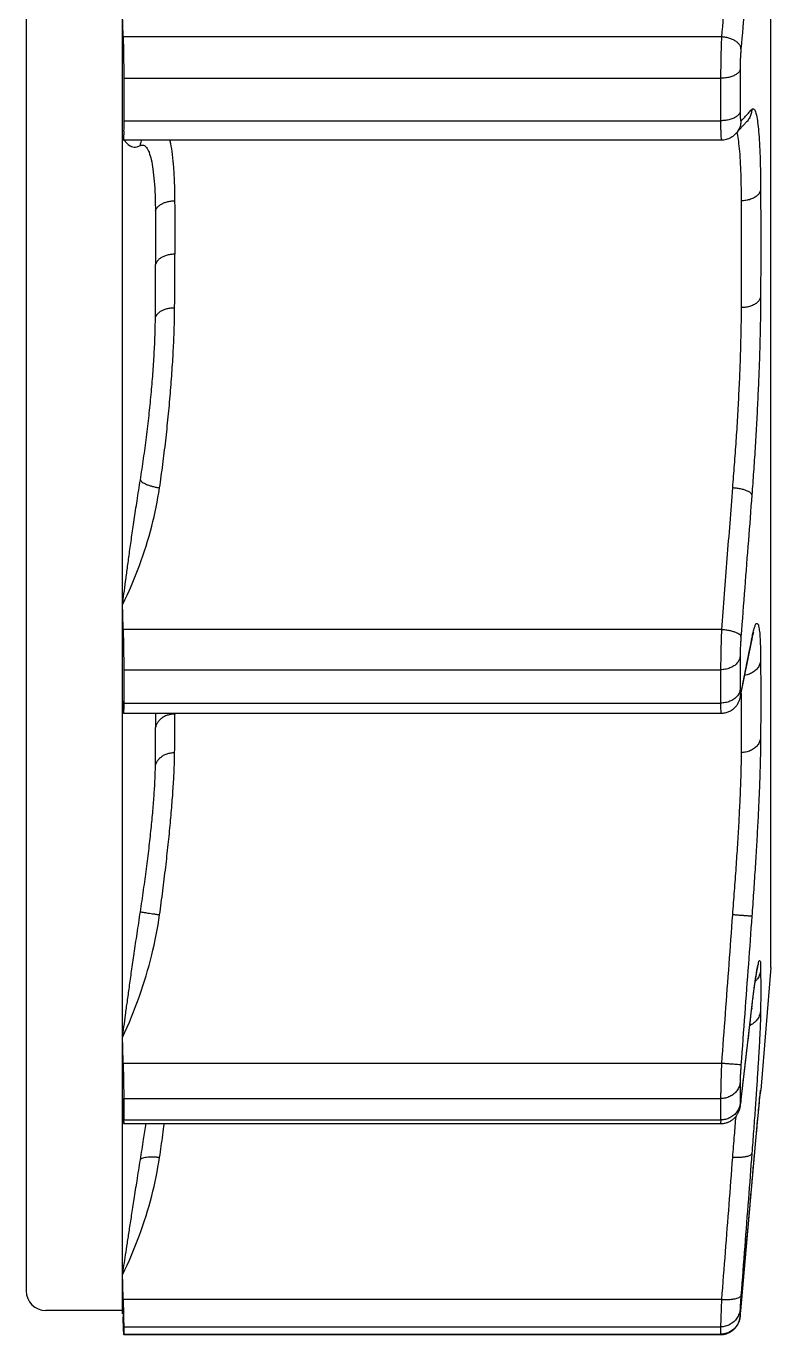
# Model space of a CAD drawing. Extents: x -19 to 350, y -1 to 245.
# Drawn here: x 277.29 to 296.36, y 115.78 to 149.31 of the extents above; entities that cross this region are included whole.
import ezdxf

# ---------------------------------------------------------------- set-up
doc = ezdxf.new("R2010")
doc.units = 0
doc.header["$MEASUREMENT"] = 0
doc.layers.get('0').update_dxf_attribs({"linetype": 'CONTINUOUS'})

msp = doc.modelspace()

# ---------------------------------------------------------------- linework, layer by layer
at = {"color": 7, "linetype": 'Continuous'}
for p, q in [((279.761, 116.313), (279.761, 243.066)), ((277.293, 242.6), (277.293, 116.9)), ((296.363, 125.188), (296.363, 234.217)), ((295.1, 149.038), (279.777, 149.038)), ((279.791, 147.978), (279.791, 146.89)), ((279.791, 147.978), (295.077, 147.978)), ((295.077, 147.978), (295.077, 146.89)), ((295.576, 148.204), (295.576, 147.123)), ((279.791, 146.89), (295.077, 146.89)), ((295.467, 146.56), (295.562, 146.663)), ((295.562, 146.663), (295.749, 146.866)), ((279.779, 146.398), (295.097, 146.398)), ((295.1, 133.847), (279.777, 133.847)), ((295.576, 133.155), (295.576, 132.306)), ((279.791, 132.821), (295.077, 132.821)), ((279.791, 132.821), (279.791, 131.966)), ((295.077, 132.821), (295.077, 131.966)), ((279.791, 131.966), (295.077, 131.966)), ((279.785, 131.706), (295.088, 131.706)), ((296.004, 125.079), (296.008, 125.104)), ((296.008, 125.104), (296.012, 125.126)), ((296.363, 125.188), (296.104, 122.046)), ((295.945, 124.692), (295.956, 124.768)), ((295.956, 124.768), (295.966, 124.837)), ((295.966, 124.837), (295.975, 124.899)), ((295.975, 124.899), (295.983, 124.956)), ((295.983, 124.956), (295.989, 124.99)), ((295.989, 124.99), (295.994, 125.022)), ((295.994, 125.022), (295.999, 125.052)), ((295.999, 125.052), (296.004, 125.079)), ((295.898, 124.317), (295.915, 124.456)), ((295.915, 124.456), (295.931, 124.581)), ((295.931, 124.581), (295.945, 124.692)), ((295.819, 123.644), (295.898, 124.317)), ((295.877, 124.151), (295.876, 124.132)), ((295.596, 121.731), (295.819, 123.644)), ((295.1, 122.731), (279.777, 122.731)), ((295.576, 122.241), (295.576, 121.7)), ((279.791, 121.829), (295.077, 121.829)), ((279.791, 121.829), (279.791, 121.284)), ((295.077, 121.829), (295.077, 121.284)), ((295.599, 121.763), (295.597, 121.742)), ((296.07, 121.74), (296.072, 121.755)), ((296.072, 121.755), (296.074, 121.776)), ((296.074, 121.776), (296.076, 121.802)), ((296.076, 121.802), (296.079, 121.833)), ((296.079, 121.833), (296.09, 121.938)), ((296.09, 121.938), (296.094, 121.978)), ((296.094, 121.978), (296.096, 121.996)), ((296.096, 121.996), (296.097, 122.003)), ((296.097, 122.005), (296.097, 122.008)), ((296.098, 122.009), (296.098, 122.009)), ((296.102, 122.046), (296.104, 122.046)), ((295.593, 121.706), (295.596, 121.731)), ((279.789, 121.189), (295.081, 121.189)), ((279.791, 121.284), (295.077, 121.284)), ((295.918, 120.08), (296.014, 121.144)), ((295.592, 116.387), (295.918, 120.08)), ((295.877, 119.62), (295.877, 119.617)), ((279.776, 116.4), (277.793, 116.4)), ((279.761, 116.313), (279.772, 116.378)), ((295.1, 116.678), (279.777, 116.678)), ((295.576, 116.433), (295.576, 116.247)), ((295.586, 116.327), (295.592, 116.389)), ((295.599, 116.463), (295.598, 116.459)), ((295.554, 116.13), (295.557, 116.14)), ((295.575, 116.223), (295.575, 116.228)), ((295.576, 116.233), (295.577, 116.242)), ((295.576, 116.228), (295.577, 116.237)), ((295.577, 116.242), (295.578, 116.251)), ((295.578, 116.247), (295.58, 116.261)), ((295.579, 116.257), (295.581, 116.274)), ((295.581, 116.272), (295.583, 116.297)), ((295.583, 116.294), (295.587, 116.332)), ((279.791, 115.98), (295.077, 115.98)), ((279.791, 115.98), (279.791, 115.793)), ((279.791, 115.793), (295.077, 115.793)), ((279.791, 115.783), (295.08, 115.783)), ((295.077, 115.98), (295.077, 115.793)), ((295.251, 115.814), (295.265, 115.819)), ((295.368, 115.876), (295.382, 115.886))]:
    msp.add_line(p, q, dxfattribs=at)
for points in [[(295.097, 146.398), (295.126, 146.399), (295.16, 146.402), (295.194, 146.407), (295.227, 146.415), (295.258, 146.424), (295.289, 146.436), (295.319, 146.449), (295.347, 146.464), (295.374, 146.481), (295.399, 146.498), (295.423, 146.517), (295.445, 146.538), (295.467, 146.56)], [(295.088, 131.706), (295.112, 131.706), (295.139, 131.708), (295.166, 131.712), (295.192, 131.716), (295.218, 131.723), (295.243, 131.73), (295.267, 131.739), (295.291, 131.748), (295.314, 131.759), (295.336, 131.771), (295.357, 131.784), (295.378, 131.798), (295.397, 131.812), (295.416, 131.828), (295.434, 131.844), (295.45, 131.86), (295.466, 131.877), (295.481, 131.895), (295.495, 131.913), (295.507, 131.931), (295.519, 131.95), (295.53, 131.968), (295.539, 131.987), (295.548, 132.005), (295.556, 132.023), (295.562, 132.04), (295.568, 132.057), (295.573, 132.073), (295.578, 132.088), (295.582, 132.102), (295.585, 132.116), (295.588, 132.128), (295.59, 132.14), (295.873, 133.57)], [(295.873, 133.57), (295.877, 133.592), (295.882, 133.612), (295.886, 133.631), (295.89, 133.649), (295.893, 133.666)], [(295.893, 133.666), (295.897, 133.682), (295.901, 133.697), (295.904, 133.71)], [(295.904, 133.71), (295.907, 133.723), (295.91, 133.735), (295.913, 133.745), (295.916, 133.755), (295.918, 133.763), (295.92, 133.77), (295.922, 133.776), (295.924, 133.781), (295.925, 133.785), (295.926, 133.787)], [(296.012, 125.126), (296.016, 125.146), (296.018, 125.155), (296.02, 125.164), (296.022, 125.171), (296.023, 125.179), (296.025, 125.185), (296.026, 125.191), (296.027, 125.197), (296.028, 125.201), (296.029, 125.205), (296.03, 125.209), (296.031, 125.212), (296.031, 125.212)], [(296.014, 121.144), (296.07, 121.733), (296.07, 121.74)], [(295.114, 121.19), (295.135, 121.192), (295.155, 121.195), (295.176, 121.198), (295.196, 121.202), (295.216, 121.208), (295.236, 121.213), (295.255, 121.22), (295.274, 121.228), (295.292, 121.236), (295.31, 121.244), (295.328, 121.254), (295.345, 121.264), (295.361, 121.275), (295.377, 121.286), (295.392, 121.297), (295.407, 121.31), (295.421, 121.322), (295.435, 121.336), (295.448, 121.349), (295.46, 121.363), (295.472, 121.377), (295.483, 121.391), (295.494, 121.406), (295.503, 121.42), (295.512, 121.435), (295.521, 121.449), (295.528, 121.464), (295.536, 121.479), (295.542, 121.493), (295.548, 121.507), (295.553, 121.521), (295.558, 121.535), (295.562, 121.548), (295.566, 121.56), (295.569, 121.572), (295.572, 121.583), (295.574, 121.593), (295.576, 121.603)], [(295.576, 121.603), (295.578, 121.612), (295.58, 121.621), (295.581, 121.63), (295.583, 121.638), (295.584, 121.647), (295.586, 121.656), (295.587, 121.665)], [(295.587, 121.665), (295.588, 121.675), (295.59, 121.685), (295.593, 121.706)], [(295.081, 121.189), (295.093, 121.189), (295.114, 121.19)], [(295.38, 115.884), (295.391, 115.893), (295.402, 115.902), (295.412, 115.911), (295.422, 115.921), (295.432, 115.93), (295.442, 115.94), (295.451, 115.95), (295.46, 115.96), (295.468, 115.97), (295.476, 115.981), (295.484, 115.991), (295.491, 116.002), (295.498, 116.012), (295.505, 116.023), (295.512, 116.034), (295.518, 116.045), (295.523, 116.056), (295.529, 116.067), (295.534, 116.078), (295.539, 116.089), (295.543, 116.1), (295.547, 116.11), (295.551, 116.121)], [(295.382, 115.886), (295.393, 115.895), (295.404, 115.904), (295.415, 115.914), (295.425, 115.923), (295.435, 115.933), (295.445, 115.943), (295.454, 115.954), (295.463, 115.964), (295.471, 115.975), (295.48, 115.985), (295.487, 115.996), (295.495, 116.007), (295.502, 116.018), (295.509, 116.029), (295.515, 116.041), (295.521, 116.052), (295.527, 116.063), (295.532, 116.074), (295.537, 116.086), (295.542, 116.097), (295.546, 116.108), (295.55, 116.119), (295.554, 116.131)], [(295.554, 116.131), (295.558, 116.142), (295.56, 116.151), (295.563, 116.161), (295.565, 116.17), (295.567, 116.179), (295.569, 116.187)], [(295.569, 116.187), (295.57, 116.195), (295.572, 116.202), (295.573, 116.208), (295.573, 116.213), (295.574, 116.219), (295.575, 116.224), (295.576, 116.232)], [(295.078, 115.783), (295.087, 115.783), (295.102, 115.783), (295.118, 115.784), (295.134, 115.786), (295.149, 115.788), (295.164, 115.79), (295.179, 115.793), (295.194, 115.797), (295.209, 115.8), (295.224, 115.805), (295.238, 115.809)], [(295.08, 115.783), (295.096, 115.783), (295.112, 115.784), (295.128, 115.785), (295.144, 115.787), (295.16, 115.79), (295.176, 115.792)], [(295.176, 115.792), (295.191, 115.796), (295.206, 115.8), (295.221, 115.804), (295.236, 115.809), (295.252, 115.814)], [(295.266, 115.82), (295.28, 115.826), (295.294, 115.832), (295.307, 115.838)], [(295.307, 115.838), (295.32, 115.845), (295.333, 115.853), (295.346, 115.861), (295.358, 115.869), (295.37, 115.877)]]:
    msp.add_lwpolyline(points, dxfattribs=at)
for centre, start, end in [((295.606, 122.087), 347.5659, 355.296), ((277.793, 116.9), 180, 270)]:
    msp.add_arc(centre, 0.5, start, end, dxfattribs=at)
for points, knots in [([(295.379, 152.174), (295.348, 151.827), (295.287, 151.132), (295.194, 150.087), (295.131, 149.388), (295.1, 149.038)], [0, 0, 0, 0, 1.044033, 2.093388, 3.148032, 3.148032, 3.148032, 3.148032]), ([(295.877, 151.871), (295.848, 151.533), (295.787, 150.848), (295.694, 149.803), (295.631, 149.094), (295.599, 148.734)], [0, 0, 0, 0, 1.015894, 2.063959, 3.149042, 3.149042, 3.149042, 3.149042]), ([(279.777, 149.038), (279.774, 149.13), (279.769, 149.313), (279.764, 149.496), (279.761, 149.587)], [0, 0, 0, 0, 0.2759682, 0.5495938, 0.5495938, 0.5495938, 0.5495938]), ([(279.777, 149.038), (279.778, 148.984), (279.781, 148.871), (279.785, 148.696), (279.788, 148.514), (279.79, 148.331), (279.791, 148.152), (279.791, 148.035), (279.791, 147.978)], [0, 0, 0, 0, 0.16243, 0.338857, 0.523178, 0.70902, 0.889966, 1.059769, 1.059769, 1.059769, 1.059769]), ([(295.1, 149.038), (295.098, 148.984), (295.093, 148.871), (295.088, 148.696), (295.083, 148.514), (295.08, 148.331), (295.078, 148.152), (295.077, 148.035), (295.077, 147.978)], [0, 0, 0, 0, 0.162619, 0.339117, 0.523298, 0.709098, 0.89011, 1.059964, 1.059964, 1.059964, 1.059964]), ([(295.599, 148.734), (295.597, 148.755), (295.585, 148.8), (295.544, 148.862), (295.483, 148.917), (295.404, 148.964), (295.311, 149.001), (295.208, 149.027), (295.136, 149.036), (295.1, 149.038)], [0, 0, 0, 0, 0.064395, 0.1362604, 0.218121, 0.3101303, 0.4107513, 0.5173537, 0.6266685, 0.6266685, 0.6266685, 0.6266685]), ([(295.599, 148.734), (295.596, 148.701), (295.591, 148.633), (295.584, 148.527), (295.579, 148.417), (295.577, 148.309), (295.576, 148.238), (295.576, 148.204)], [0, 0, 0, 0, 0.0985962, 0.2066138, 0.3183198, 0.4283084, 0.5307174, 0.5307174, 0.5307174, 0.5307174]), ([(295.576, 148.204), (295.572, 148.183), (295.552, 148.138), (295.494, 148.084), (295.413, 148.039), (295.313, 148.004), (295.198, 147.983), (295.118, 147.978), (295.077, 147.978)], [0, 0, 0, 0, 0.0647403, 0.1418304, 0.2343331, 0.3411151, 0.4585602, 0.5816568, 0.5816568, 0.5816568, 0.5816568]), ([(295.576, 147.123), (295.572, 147.101), (295.552, 147.055), (295.494, 146.999), (295.413, 146.952), (295.313, 146.917), (295.198, 146.895), (295.118, 146.89), (295.077, 146.89)], [0, 0, 0, 0, 0.0666257, 0.1450578, 0.2383711, 0.3455613, 0.463152, 0.5862651, 0.5862651, 0.5862651, 0.5862651]), ([(295.576, 147.123), (295.576, 147.094), (295.577, 147.04), (295.577, 146.969), (295.587, 146.918), (295.582, 146.889), (295.597, 146.877), (295.599, 146.879)], [0, 0, 0, 0, 0.0889416, 0.1612287, 0.2130043, 0.2420378, 0.2505468, 0.2505468, 0.2505468, 0.2505468]), ([(295.662, 146.947), (295.673, 146.959), (295.715, 147.004), (295.787, 147.083), (295.848, 147.149), (295.877, 147.181)], [0, 0, 0, 0, 0.0494541, 0.1863608, 0.3187254, 0.3187254, 0.3187254, 0.3187254]), ([(295.877, 147.181), (295.876, 147.145), (295.865, 147.073), (295.826, 146.97), (295.782, 146.904), (295.753, 146.871), (295.749, 146.866)], [0, 0, 0, 0, 0.108861, 0.2176093, 0.3262889, 0.3467238, 0.3467238, 0.3467238, 0.3467238]), ([(295.877, 147.181), (295.888, 147.192), (295.933, 147.209), (295.97, 147.121), (296.001, 147.013), (296.03, 146.831), (296.054, 146.596), (296.074, 146.302), (296.089, 145.954), (296.099, 145.555), (296.102, 145.273), (296.102, 145.124)], [0, 0, 0, 0, 0.045235, 0.110069, 0.230803, 0.410699, 0.64906, 0.944295, 1.293863, 1.694782, 2.140621, 2.140621, 2.140621, 2.140621]), ([(279.791, 146.89), (279.791, 146.84), (279.792, 146.747), (279.788, 146.62), (279.792, 146.535), (279.785, 146.493), (279.784, 146.484)], [0, 0, 0, 0, 0.1507133, 0.2786397, 0.3793691, 0.4061558, 0.4061558, 0.4061558, 0.4061558]), ([(295.077, 146.89), (295.077, 146.84), (295.077, 146.746), (295.08, 146.621), (295.08, 146.519), (295.091, 146.454), (295.085, 146.411), (295.096, 146.401), (295.098, 146.4)], [0, 0, 0, 0, 0.1507369, 0.2786402, 0.3793169, 0.4495042, 0.4868801, 0.4923548, 0.4923548, 0.4923548, 0.4923548]), ([(295.599, 146.879), (295.597, 146.842), (295.587, 146.77), (295.547, 146.667), (295.502, 146.599), (295.473, 146.566), (295.467, 146.56)], [0, 0, 0, 0, 0.1090052, 0.2178944, 0.3267118, 0.3512342, 0.3512342, 0.3512342, 0.3512342]), ([(279.761, 146.454), (279.764, 146.445), (279.769, 146.428), (279.774, 146.41), (279.777, 146.401)], [0, 0, 0, 0, 0.02758613, 0.05541034, 0.05541034, 0.05541034, 0.05541034]), ([(279.784, 146.484), (279.782, 146.47), (279.783, 146.444), (279.789, 146.412), (279.779, 146.402), (279.778, 146.401)], [0, 0, 0, 0, 0.04348162, 0.08054197, 0.08432227, 0.08432227, 0.08432227, 0.08432227]), ([(279.824, 146.364), (279.829, 146.359), (279.847, 146.336), (279.883, 146.298), (279.934, 146.257), (279.993, 146.226), (280.061, 146.209), (280.14, 146.216), (280.191, 146.239), (280.218, 146.253)], [0, 0, 0, 0, 0.0222004, 0.0884992, 0.1541083, 0.219421, 0.2866658, 0.3612979, 0.4527759, 0.4527759, 0.4527759, 0.4527759]), ([(280.218, 146.253), (280.221, 146.284), (280.229, 146.333), (280.245, 146.38), (280.252, 146.398)], [0, 0, 0, 0, 0.092411, 0.1492403, 0.1492403, 0.1492403, 0.1492403]), ([(280.218, 146.253), (280.243, 146.266), (280.309, 146.276), (280.39, 146.195), (280.449, 146.065), (280.502, 145.876), (280.544, 145.628), (280.576, 145.323), (280.596, 144.967), (280.601, 144.712), (280.602, 144.576)], [0, 0, 0, 0, 0.082831, 0.177033, 0.317108, 0.512342, 0.764056, 1.070846, 1.42964, 1.835859, 1.835859, 1.835859, 1.835859]), ([(280.965, 146.398), (280.973, 146.367), (281.001, 146.245), (281.037, 146.007), (281.069, 145.668), (281.089, 145.271), (281.094, 144.987), (281.095, 144.837)], [0, 0, 0, 0, 0.095677, 0.376402, 0.718612, 1.11804, 1.56943, 1.56943, 1.56943, 1.56943]), ([(295.507, 146.515), (295.522, 146.447), (295.544, 146.285), (295.569, 146.009), (295.588, 145.67), (295.6, 145.272), (295.603, 144.988), (295.604, 144.837)], [0, 0, 0, 0, 0.21111, 0.489118, 0.830458, 1.230347, 1.683102, 1.683102, 1.683102, 1.683102]), ([(296.102, 145.124), (296.099, 145.098), (296.08, 145.043), (296.023, 144.973), (295.941, 144.915), (295.84, 144.871), (295.725, 144.843), (295.645, 144.837), (295.604, 144.837)], [0, 0, 0, 0, 0.0797497, 0.1679485, 0.267395, 0.3777698, 0.4965336, 0.6197917, 0.6197917, 0.6197917, 0.6197917]), ([(296.102, 145.124), (296.103, 144.82), (296.104, 144.211), (296.104, 143.297), (296.103, 142.688), (296.102, 142.384)], [0, 0, 0, 0, 0.913197, 1.826899, 2.740075, 2.740075, 2.740075, 2.740075]), ([(280.602, 144.576), (280.608, 144.597), (280.627, 144.64), (280.674, 144.696), (280.737, 144.744), (280.814, 144.784), (280.901, 144.814), (280.996, 144.832), (281.062, 144.837), (281.095, 144.837)], [0, 0, 0, 0, 0.0657598, 0.1375232, 0.216604, 0.3029861, 0.395635, 0.4928098, 0.5923276, 0.5923276, 0.5923276, 0.5923276]), ([(280.602, 144.576), (280.603, 144.424), (280.605, 144.121), (280.606, 143.665), (280.607, 143.361), (280.607, 143.209)], [0, 0, 0, 0, 0.455628, 0.911351, 1.367045, 1.367045, 1.367045, 1.367045]), ([(281.095, 144.837), (281.096, 144.685), (281.098, 144.38), (281.099, 143.924), (281.099, 143.62), (281.099, 143.468)], [0, 0, 0, 0, 0.456466, 0.912819, 1.369071, 1.369071, 1.369071, 1.369071]), ([(295.604, 144.837), (295.605, 144.533), (295.606, 143.924), (295.606, 143.011), (295.605, 142.403), (295.604, 142.099)], [0, 0, 0, 0, 0.912726, 1.825404, 2.738126, 2.738126, 2.738126, 2.738126]), ([(280.602, 141.842), (280.603, 141.994), (280.605, 142.298), (280.606, 142.754), (280.607, 143.057), (280.607, 143.209)], [0, 0, 0, 0, 0.455655, 0.911394, 1.367092, 1.367092, 1.367092, 1.367092]), ([(281.099, 143.468), (281.066, 143.468), (281.001, 143.464), (280.906, 143.446), (280.818, 143.416), (280.741, 143.377), (280.678, 143.328), (280.632, 143.272), (280.612, 143.23), (280.607, 143.209)], [0, 0, 0, 0, 0.0991908, 0.196018, 0.2887266, 0.3756707, 0.4547569, 0.5260752, 0.5915518, 0.5915518, 0.5915518, 0.5915518]), ([(281.095, 142.099), (281.096, 142.251), (281.098, 142.555), (281.099, 143.011), (281.099, 143.316), (281.099, 143.468)], [0, 0, 0, 0, 0.456465, 0.912818, 1.36907, 1.36907, 1.36907, 1.36907]), ([(296.102, 142.384), (296.099, 142.358), (296.08, 142.303), (296.023, 142.234), (295.941, 142.175), (295.84, 142.132), (295.725, 142.105), (295.645, 142.099), (295.604, 142.099)], [0, 0, 0, 0, 0.0796559, 0.1676875, 0.2669486, 0.3771634, 0.4958208, 0.619042, 0.619042, 0.619042, 0.619042]), ([(296.102, 142.384), (296.102, 142.222), (296.098, 141.885), (296.088, 141.366), (296.072, 140.819), (296.051, 140.252), (296.025, 139.67), (295.995, 139.08), (295.96, 138.486), (295.921, 137.893), (295.892, 137.498), (295.877, 137.302)], [0, 0, 0, 0, 0.487141, 1.009751, 1.558806, 2.128281, 2.711965, 3.30459, 3.90121, 4.498064, 5.087913, 5.087913, 5.087913, 5.087913]), ([(280.602, 141.842), (280.608, 141.863), (280.627, 141.905), (280.674, 141.961), (280.737, 142.009), (280.814, 142.048), (280.901, 142.077), (280.996, 142.095), (281.062, 142.099), (281.095, 142.099)], [0, 0, 0, 0, 0.065561, 0.1370391, 0.2158086, 0.3019025, 0.3943223, 0.4913505, 0.590818, 0.590818, 0.590818, 0.590818]), ([(280.711, 137.481), (280.739, 137.679), (280.794, 138.081), (280.868, 138.687), (280.932, 139.297), (280.988, 139.9), (281.032, 140.489), (281.066, 141.054), (281.087, 141.588), (281.094, 141.933), (281.095, 142.099)], [0, 0, 0, 0, 0.6018, 1.215672, 1.831654, 2.440635, 3.033806, 3.602757, 4.139595, 4.637014, 4.637014, 4.637014, 4.637014]), ([(295.604, 142.099), (295.603, 141.932), (295.599, 141.586), (295.586, 141.051), (295.567, 140.484), (295.54, 139.895), (295.508, 139.292), (295.47, 138.684), (295.427, 138.079), (295.395, 137.679), (295.379, 137.481)], [0, 0, 0, 0, 0.499145, 1.037462, 1.607137, 2.199792, 2.806784, 3.419298, 4.028215, 4.624462, 4.624462, 4.624462, 4.624462]), ([(280.218, 137.69), (280.247, 137.871), (280.302, 138.235), (280.376, 138.783), (280.44, 139.33), (280.495, 139.87), (280.539, 140.396), (280.573, 140.903), (280.594, 141.383), (280.601, 141.693), (280.602, 141.842)], [0, 0, 0, 0, 0.549995, 1.104888, 1.657616, 2.20235, 2.733039, 3.243147, 3.725693, 4.173497, 4.173497, 4.173497, 4.173497]), ([(279.761, 134.484), (279.773, 134.578), (279.799, 134.777), (279.839, 135.09), (279.885, 135.434), (279.937, 135.81), (279.995, 136.222), (280.061, 136.672), (280.135, 137.166), (280.189, 137.51), (280.218, 137.69)], [0, 0, 0, 0, 0.285224, 0.60103, 0.946853, 1.32539, 1.739927, 2.194152, 2.692054, 3.23842, 3.23842, 3.23842, 3.23842]), ([(280.218, 137.69), (280.221, 137.679), (280.235, 137.656), (280.269, 137.626), (280.317, 137.596), (280.379, 137.567), (280.451, 137.54), (280.533, 137.516), (280.62, 137.496), (280.68, 137.485), (280.711, 137.481)], [0, 0, 0, 0, 0.0338046, 0.0785641, 0.1354182, 0.2036942, 0.2817686, 0.367432, 0.4580935, 0.5509318, 0.5509318, 0.5509318, 0.5509318]), ([(279.761, 134.484), (279.921, 134.813), (280.207, 135.472), (280.523, 136.477), (280.658, 137.151), (280.711, 137.481)], [0, 0, 0, 0, 1.097276, 2.151323, 3.154533, 3.154533, 3.154533, 3.154533]), ([(295.379, 137.481), (295.356, 137.18), (295.31, 136.576), (295.24, 135.67), (295.171, 134.76), (295.124, 134.152), (295.1, 133.847)], [0, 0, 0, 0, 0.90581, 1.815082, 2.727801, 3.643956, 3.643956, 3.643956, 3.643956]), ([(295.877, 137.302), (295.876, 137.314), (295.86, 137.342), (295.819, 137.373), (295.758, 137.404), (295.68, 137.431), (295.588, 137.454), (295.486, 137.471), (295.415, 137.478), (295.379, 137.481)], [0, 0, 0, 0, 0.037149, 0.0884878, 0.1564686, 0.2399108, 0.3359199, 0.4406167, 0.549542, 0.549542, 0.549542, 0.549542]), ([(295.877, 137.302), (295.848, 136.911), (295.787, 136.117), (295.694, 134.906), (295.631, 134.085), (295.599, 133.668)], [0, 0, 0, 0, 1.175823, 2.388874, 3.644761, 3.644761, 3.644761, 3.644761]), ([(279.777, 133.847), (279.774, 133.954), (279.769, 134.166), (279.764, 134.378), (279.761, 134.484)], [0, 0, 0, 0, 0.3197299, 0.6367458, 0.6367458, 0.6367458, 0.6367458]), ([(279.777, 133.847), (279.778, 133.787), (279.781, 133.664), (279.785, 133.48), (279.787, 133.299), (279.79, 133.126), (279.791, 132.968), (279.791, 132.868), (279.791, 132.821)], [0, 0, 0, 0, 0.181999, 0.368051, 0.551718, 0.726652, 0.886814, 1.026677, 1.026677, 1.026677, 1.026677]), ([(295.1, 133.847), (295.098, 133.787), (295.093, 133.664), (295.088, 133.48), (295.083, 133.299), (295.08, 133.126), (295.078, 132.968), (295.077, 132.868), (295.077, 132.821)], [0, 0, 0, 0, 0.182189, 0.368303, 0.551829, 0.726729, 0.886957, 1.026862, 1.026862, 1.026862, 1.026862]), ([(295.599, 133.668), (295.597, 133.68), (295.582, 133.708), (295.54, 133.739), (295.48, 133.77), (295.401, 133.797), (295.309, 133.82), (295.207, 133.838), (295.136, 133.845), (295.1, 133.847)], [0, 0, 0, 0, 0.0371193, 0.0884298, 0.1564259, 0.2399333, 0.3360498, 0.4408821, 0.5499534, 0.5499534, 0.5499534, 0.5499534]), ([(295.892, 133.691), (295.9, 133.732), (295.919, 133.819), (295.954, 133.912), (295.975, 134.007), (296.045, 134.002), (296.052, 133.906), (296.079, 133.788), (296.089, 133.591), (296.1, 133.342), (296.102, 133.154), (296.102, 133.051)], [0, 0, 0, 0, 0.124776, 0.258167, 0.329429, 0.360124, 0.431169, 0.562216, 0.754409, 1.006919, 1.315986, 1.315986, 1.315986, 1.315986]), ([(295.599, 133.668), (295.596, 133.632), (295.591, 133.558), (295.584, 133.448), (295.58, 133.342), (295.577, 133.244), (295.576, 133.183), (295.576, 133.155)], [0, 0, 0, 0, 0.1097066, 0.2216499, 0.3298541, 0.4290841, 0.5140925, 0.5140925, 0.5140925, 0.5140925]), ([(295.576, 133.155), (295.572, 133.124), (295.554, 133.062), (295.498, 132.981), (295.416, 132.912), (295.315, 132.86), (295.2, 132.828), (295.118, 132.821), (295.077, 132.821)], [0, 0, 0, 0, 0.0916115, 0.1889954, 0.2944072, 0.407915, 0.5278032, 0.6511721, 0.6511721, 0.6511721, 0.6511721]), ([(295.599, 132.211), (295.631, 132.373), (295.694, 132.69), (295.777, 133.11), (295.828, 133.368), (295.848, 133.469)], [0, 0, 0, 0, 0.494779, 0.97253, 1.282856, 1.282856, 1.282856, 1.282856]), ([(296.102, 133.051), (296.099, 133.017), (296.081, 132.948), (296.025, 132.855), (295.944, 132.776), (295.842, 132.717), (295.756, 132.689), (295.707, 132.68), (295.697, 132.679)], [0, 0, 0, 0, 0.1033311, 0.2101821, 0.3220499, 0.439116, 0.5603603, 0.5900647, 0.5900647, 0.5900647, 0.5900647]), ([(296.102, 133.051), (296.103, 132.832), (296.104, 132.393), (296.104, 131.735), (296.103, 131.296), (296.102, 131.077)], [0, 0, 0, 0, 0.658022, 1.316356, 1.974263, 1.974263, 1.974263, 1.974263]), ([(295.576, 132.306), (295.572, 132.275), (295.554, 132.212), (295.498, 132.129), (295.416, 132.059), (295.315, 132.006), (295.2, 131.973), (295.118, 131.966), (295.077, 131.966)], [0, 0, 0, 0, 0.0931548, 0.1917648, 0.297996, 0.4119461, 0.5319986, 0.6553865, 0.6553865, 0.6553865, 0.6553865]), ([(295.577, 132.24), (295.578, 132.226), (295.58, 132.212), (295.58, 132.171), (295.592, 132.181), (295.594, 132.186), (295.595, 132.188)], [0, 0, 0, 0, 0.04400445, 0.06462648, 0.07269281, 0.08026377, 0.08026377, 0.08026377, 0.08026377]), ([(295.605, 132.144), (295.605, 132.1), (295.606, 131.838), (295.606, 131.356), (295.605, 130.917), (295.604, 130.698)], [0, 0, 0, 0, 0.130241, 0.787837, 1.445441, 1.445441, 1.445441, 1.445441]), ([(279.761, 132.023), (279.764, 131.982), (279.769, 131.9), (279.774, 131.818), (279.777, 131.777)], [0, 0, 0, 0, 0.1231417, 0.247335, 0.247335, 0.247335, 0.247335]), ([(279.791, 131.966), (279.791, 131.929), (279.79, 131.865), (279.792, 131.78), (279.785, 131.736), (279.789, 131.709), (279.785, 131.706)], [0, 0, 0, 0, 0.1118704, 0.1943017, 0.2444711, 0.2607727, 0.2607727, 0.2607727, 0.2607727]), ([(295.077, 131.966), (295.077, 131.929), (295.078, 131.865), (295.077, 131.78), (295.085, 131.737), (295.083, 131.708), (295.088, 131.706)], [0, 0, 0, 0, 0.1118874, 0.1943128, 0.2445197, 0.2612099, 0.2612099, 0.2612099, 0.2612099]), ([(279.785, 131.706), (279.785, 131.706), (279.779, 131.703), (279.785, 131.747), (279.778, 131.759), (279.777, 131.777)], [0, 0, 0, 0, 0.0000842, 0.01893674, 0.07157281, 0.07157281, 0.07157281, 0.07157281]), ([(280.606, 131.706), (280.606, 131.694), (280.606, 131.573), (280.607, 131.452), (280.607, 131.342)], [0, 0, 0, 0, 0.0350237, 0.3633555, 0.3633555, 0.3633555, 0.3633555]), ([(281.099, 131.685), (281.066, 131.685), (281, 131.679), (280.905, 131.655), (280.817, 131.616), (280.74, 131.563), (280.677, 131.498), (280.631, 131.424), (280.612, 131.369), (280.607, 131.342)], [0, 0, 0, 0, 0.0993357, 0.1974563, 0.2937164, 0.387481, 0.4772592, 0.5632422, 0.6468404, 0.6468404, 0.6468404, 0.6468404]), ([(281.095, 130.698), (281.096, 130.808), (281.098, 131.027), (281.099, 131.356), (281.099, 131.575), (281.099, 131.685)], [0, 0, 0, 0, 0.3288942, 0.6577044, 0.9864402, 0.9864402, 0.9864402, 0.9864402]), ([(280.602, 130.357), (280.603, 130.467), (280.605, 130.685), (280.606, 131.014), (280.607, 131.233), (280.607, 131.342)], [0, 0, 0, 0, 0.328318, 0.6566905, 0.9850293, 0.9850293, 0.9850293, 0.9850293]), ([(296.102, 131.077), (296.099, 131.043), (296.081, 130.974), (296.025, 130.881), (295.944, 130.802), (295.842, 130.743), (295.727, 130.706), (295.645, 130.698), (295.604, 130.698)], [0, 0, 0, 0, 0.1032621, 0.2099815, 0.3216922, 0.4386143, 0.5597591, 0.6832607, 0.6832607, 0.6832607, 0.6832607]), ([(296.102, 131.077), (296.102, 130.956), (296.098, 130.697), (296.088, 130.286), (296.072, 129.833), (296.051, 129.341), (296.025, 128.818), (295.994, 128.268), (295.959, 127.694), (295.92, 127.103), (295.892, 126.703), (295.877, 126.501)], [0, 0, 0, 0, 0.363261, 0.776468, 1.232433, 1.725947, 2.251476, 2.804227, 3.379706, 3.974646, 4.582352, 4.582352, 4.582352, 4.582352]), ([(280.602, 130.357), (280.608, 130.384), (280.626, 130.439), (280.672, 130.513), (280.735, 130.577), (280.812, 130.63), (280.9, 130.669), (280.996, 130.693), (281.062, 130.698), (281.095, 130.698)], [0, 0, 0, 0, 0.0837543, 0.1699664, 0.2594059, 0.3522829, 0.4482722, 0.5466095, 0.6462239, 0.6462239, 0.6462239, 0.6462239]), ([(280.711, 126.54), (280.739, 126.744), (280.793, 127.149), (280.866, 127.75), (280.931, 128.332), (280.987, 128.886), (281.031, 129.405), (281.065, 129.881), (281.087, 130.307), (281.094, 130.574), (281.095, 130.698)], [0, 0, 0, 0, 0.618683, 1.227168, 1.815612, 2.375398, 2.89852, 3.377661, 3.806274, 4.17864, 4.17864, 4.17864, 4.17864]), ([(295.604, 130.698), (295.603, 130.574), (295.599, 130.306), (295.586, 129.878), (295.566, 129.401), (295.54, 128.882), (295.507, 128.328), (295.469, 127.747), (295.426, 127.148), (295.395, 126.743), (295.379, 126.54)], [0, 0, 0, 0, 0.373678, 0.803475, 1.283178, 1.805769, 2.363641, 2.948724, 3.552347, 4.165553, 4.165553, 4.165553, 4.165553]), ([(280.218, 126.617), (280.247, 126.803), (280.301, 127.171), (280.374, 127.714), (280.439, 128.236), (280.494, 128.732), (280.539, 129.196), (280.572, 129.622), (280.594, 130.005), (280.601, 130.245), (280.602, 130.357)], [0, 0, 0, 0, 0.565326, 1.115176, 1.643076, 2.143799, 2.611912, 3.041645, 3.427041, 3.762322, 3.762322, 3.762322, 3.762322]), ([(279.761, 123.399), (279.773, 123.49), (279.799, 123.682), (279.839, 123.987), (279.885, 124.324), (279.937, 124.697), (279.995, 125.109), (280.061, 125.566), (280.136, 126.074), (280.19, 126.43), (280.218, 126.617)], [0, 0, 0, 0, 0.275318, 0.582476, 0.921691, 1.296507, 1.711301, 2.171167, 2.681912, 3.250634, 3.250634, 3.250634, 3.250634]), ([(279.761, 123.399), (279.922, 123.744), (280.207, 124.436), (280.524, 125.489), (280.658, 126.194), (280.711, 126.54)], [0, 0, 0, 0, 1.141994, 2.242303, 3.291872, 3.291872, 3.291872, 3.291872]), ([(280.218, 126.617), (280.223, 126.616), (280.24, 126.613), (280.272, 126.608), (280.319, 126.6), (280.38, 126.591), (280.452, 126.579), (280.533, 126.567), (280.621, 126.553), (280.681, 126.544), (280.711, 126.54)], [0, 0, 0, 0, 0.0163303, 0.0492905, 0.0977466, 0.1600283, 0.2339882, 0.3170761, 0.4064264, 0.4989578, 0.4989578, 0.4989578, 0.4989578]), ([(295.379, 126.54), (295.348, 126.119), (295.287, 125.274), (295.194, 124.005), (295.131, 123.157), (295.1, 122.731)], [0, 0, 0, 0, 1.266322, 2.539084, 3.818246, 3.818246, 3.818246, 3.818246]), ([(295.877, 126.501), (295.872, 126.502), (295.854, 126.503), (295.815, 126.507), (295.756, 126.511), (295.679, 126.517), (295.587, 126.524), (295.486, 126.532), (295.415, 126.537), (295.379, 126.54)], [0, 0, 0, 0, 0.0161605, 0.0554042, 0.1158624, 0.1946504, 0.2880086, 0.3914815, 0.500131, 0.500131, 0.500131, 0.500131]), ([(295.877, 126.501), (295.848, 126.091), (295.787, 125.259), (295.694, 123.99), (295.631, 123.13), (295.599, 122.692)], [0, 0, 0, 0, 1.231961, 2.502927, 3.818775, 3.818775, 3.818775, 3.818775]), ([(295.877, 124.151), (295.891, 124.27), (295.917, 124.487), (295.956, 124.782), (295.988, 124.999), (296.007, 125.118), (296.015, 125.158)], [0, 0, 0, 0, 0.357498, 0.655539, 0.892373, 1.016288, 1.016288, 1.016288, 1.016288]), ([(296.102, 125.124), (296.099, 125.084), (296.082, 125.006), (296.031, 124.908), (295.986, 124.854), (295.965, 124.832)], [0, 0, 0, 0, 0.1185733, 0.2380072, 0.3276323, 0.3276323, 0.3276323, 0.3276323]), ([(296.015, 125.158), (296.018, 125.175), (296.029, 125.232), (296.044, 125.281), (296.063, 125.383), (296.105, 125.33), (296.091, 125.248), (296.102, 125.172), (296.102, 125.124)], [0, 0, 0, 0, 0.0516493, 0.1652085, 0.216933, 0.2399839, 0.3220184, 0.4668843, 0.4668843, 0.4668843, 0.4668843]), ([(296.102, 125.124), (296.103, 125.009), (296.104, 124.779), (296.104, 124.435), (296.103, 124.205), (296.102, 124.091)], [0, 0, 0, 0, 0.344316, 0.688787, 1.033034, 1.033034, 1.033034, 1.033034]), ([(295.599, 121.763), (295.631, 122.037), (295.694, 122.577), (295.786, 123.366), (295.846, 123.881), (295.875, 124.132)], [0, 0, 0, 0, 0.829034, 1.629421, 2.384989, 2.384989, 2.384989, 2.384989]), ([(296.102, 124.091), (296.099, 124.051), (296.082, 123.973), (296.026, 123.865), (295.946, 123.774), (295.873, 123.725), (295.831, 123.704), (295.826, 123.702)], [0, 0, 0, 0, 0.1185371, 0.2379, 0.3585018, 0.4804495, 0.4977596, 0.4977596, 0.4977596, 0.4977596]), ([(296.102, 124.091), (296.102, 124.022), (296.098, 123.864), (296.087, 123.598), (296.071, 123.277), (296.05, 122.906), (296.024, 122.487), (295.993, 122.025), (295.959, 121.524), (295.92, 120.987), (295.892, 120.617), (295.877, 120.427)], [0, 0, 0, 0, 0.207082, 0.474235, 0.796702, 1.170536, 1.591371, 2.055318, 2.55873, 3.099128, 3.670969, 3.670969, 3.670969, 3.670969]), ([(279.777, 122.731), (279.774, 122.843), (279.769, 123.066), (279.764, 123.288), (279.761, 123.399)], [0, 0, 0, 0, 0.3351014, 0.6673584, 0.6673584, 0.6673584, 0.6673584]), ([(279.777, 122.731), (279.778, 122.67), (279.781, 122.548), (279.784, 122.371), (279.787, 122.206), (279.79, 122.06), (279.791, 121.936), (279.791, 121.862), (279.791, 121.829)], [0, 0, 0, 0, 0.1854056, 0.3645566, 0.5312548, 0.6797404, 0.8048888, 0.9023831, 0.9023831, 0.9023831, 0.9023831]), ([(295.1, 122.731), (295.098, 122.67), (295.094, 122.548), (295.088, 122.371), (295.083, 122.206), (295.08, 122.06), (295.078, 121.936), (295.077, 121.862), (295.077, 121.829)], [0, 0, 0, 0, 0.1855931, 0.3648006, 0.5313755, 0.6798438, 0.8050524, 0.902579, 0.902579, 0.902579, 0.902579]), ([(295.599, 122.692), (295.594, 122.693), (295.575, 122.694), (295.537, 122.698), (295.478, 122.703), (295.4, 122.709), (295.309, 122.716), (295.207, 122.724), (295.136, 122.729), (295.1, 122.731)], [0, 0, 0, 0, 0.0159776, 0.0551101, 0.1155292, 0.1943448, 0.2877856, 0.3913805, 0.5001725, 0.5001725, 0.5001725, 0.5001725]), ([(295.599, 122.692), (295.596, 122.655), (295.591, 122.583), (295.585, 122.479), (295.58, 122.386), (295.577, 122.308), (295.576, 122.261), (295.576, 122.241)], [0, 0, 0, 0, 0.1111205, 0.2170764, 0.3121857, 0.3918508, 0.4519072, 0.4519072, 0.4519072, 0.4519072]), ([(295.576, 122.241), (295.572, 122.204), (295.555, 122.13), (295.5, 122.029), (295.418, 121.943), (295.317, 121.879), (295.201, 121.838), (295.118, 121.829), (295.077, 121.829)], [0, 0, 0, 0, 0.1115924, 0.2251943, 0.3417306, 0.4613796, 0.5835826, 0.7072143, 0.7072143, 0.7072143, 0.7072143]), ([(279.761, 121.829), (279.764, 121.76), (279.769, 121.62), (279.774, 121.48), (279.777, 121.41)], [0, 0, 0, 0, 0.2085443, 0.4188687, 0.4188687, 0.4188687, 0.4188687]), ([(295.576, 121.7), (295.576, 121.688), (295.574, 121.677), (295.58, 121.645), (295.588, 121.679), (295.591, 121.701), (295.594, 121.729), (295.596, 121.742)], [0, 0, 0, 0, 0.0358342, 0.0478907, 0.0619814, 0.100102, 0.1392677, 0.1392677, 0.1392677, 0.1392677]), ([(295.877, 119.62), (295.892, 119.782), (295.919, 120.089), (295.958, 120.525), (295.992, 120.91), (296.024, 121.242), (296.047, 121.519), (296.074, 121.736), (296.075, 121.865), (296.088, 121.917)], [0, 0, 0, 0, 0.486793, 0.925681, 1.312831, 1.646889, 1.925516, 2.146215, 2.30631, 2.30631, 2.30631, 2.30631]), ([(296.088, 121.917), (296.095, 121.948), (296.108, 121.976), (296.091, 122.046), (296.102, 122.046)], [0, 0, 0, 0, 0.0972687, 0.1298702, 0.1298702, 0.1298702, 0.1298702]), ([(279.79, 121.19), (279.79, 121.191), (279.789, 121.192), (279.783, 121.207), (279.786, 121.247), (279.779, 121.318), (279.778, 121.376), (279.777, 121.41)], [0, 0, 0, 0, 0.001027, 0.0063934, 0.0457637, 0.1181123, 0.2209613, 0.2209613, 0.2209613, 0.2209613]), ([(295.576, 121.7), (295.572, 121.662), (295.555, 121.587), (295.5, 121.486), (295.418, 121.399), (295.317, 121.334), (295.201, 121.293), (295.118, 121.284), (295.077, 121.284)], [0, 0, 0, 0, 0.1125895, 0.2270176, 0.3441358, 0.4641139, 0.5864434, 0.71009, 0.71009, 0.71009, 0.71009]), ([(279.791, 121.284), (279.791, 121.263), (279.784, 121.249), (279.798, 121.184), (279.79, 121.19)], [0, 0, 0, 0, 0.06308779, 0.09351308, 0.09351308, 0.09351308, 0.09351308]), ([(280.218, 120.261), (280.246, 120.436), (280.294, 120.745), (280.341, 121.055), (280.361, 121.189)], [0, 0, 0, 0, 0.5315156, 0.9390389, 0.9390389, 0.9390389, 0.9390389]), ([(280.711, 120.322), (280.738, 120.514), (280.779, 120.803), (280.819, 121.092), (280.832, 121.189)], [0, 0, 0, 0, 0.5815628, 0.8752846, 0.8752846, 0.8752846, 0.8752846]), ([(295.077, 121.284), (295.077, 121.263), (295.085, 121.249), (295.072, 121.185), (295.08, 121.191)], [0, 0, 0, 0, 0.06309767, 0.09306351, 0.09306351, 0.09306351, 0.09306351]), ([(295.463, 121.366), (295.451, 121.21), (295.423, 120.861), (295.395, 120.513), (295.379, 120.322)], [0, 0, 0, 0, 0.47153, 1.047544, 1.047544, 1.047544, 1.047544]), ([(295.877, 120.427), (295.876, 120.416), (295.86, 120.391), (295.818, 120.366), (295.757, 120.345), (295.679, 120.329), (295.587, 120.32), (295.485, 120.317), (295.415, 120.32), (295.379, 120.322)], [0, 0, 0, 0, 0.0342374, 0.081679, 0.1459099, 0.2261798, 0.3198092, 0.4230422, 0.5314783, 0.5314783, 0.5314783, 0.5314783]), ([(295.877, 120.427), (295.848, 120.035), (295.787, 119.239), (295.694, 118.024), (295.631, 117.201), (295.599, 116.782)], [0, 0, 0, 0, 1.179225, 2.39579, 3.655323, 3.655323, 3.655323, 3.655323]), ([(279.761, 117.316), (279.922, 117.646), (280.207, 118.307), (280.523, 119.315), (280.658, 119.991), (280.711, 120.322)], [0, 0, 0, 0, 1.100131, 2.157135, 3.163312, 3.163312, 3.163312, 3.163312]), ([(279.761, 117.316), (279.773, 117.396), (279.799, 117.565), (279.84, 117.834), (279.886, 118.135), (279.937, 118.471), (279.996, 118.847), (280.061, 119.27), (280.136, 119.747), (280.19, 120.083), (280.218, 120.261)], [0, 0, 0, 0, 0.241414, 0.51316, 0.816215, 1.154671, 1.533617, 1.959123, 2.438318, 2.980016, 2.980016, 2.980016, 2.980016]), ([(280.218, 120.261), (280.221, 120.27), (280.235, 120.289), (280.27, 120.309), (280.318, 120.324), (280.38, 120.334), (280.452, 120.339), (280.533, 120.339), (280.621, 120.334), (280.681, 120.327), (280.711, 120.322)], [0, 0, 0, 0, 0.0290371, 0.0674545, 0.1179095, 0.1804104, 0.2537032, 0.3358111, 0.4242907, 0.516399, 0.516399, 0.516399, 0.516399]), ([(295.379, 120.322), (295.348, 119.919), (295.287, 119.111), (295.194, 117.897), (295.131, 117.085), (295.1, 116.678)], [0, 0, 0, 0, 1.212218, 2.430603, 3.655117, 3.655117, 3.655117, 3.655117]), ([(295.599, 116.463), (295.631, 116.826), (295.694, 117.539), (295.787, 118.591), (295.848, 119.28), (295.877, 119.62)], [0, 0, 0, 0, 1.092371, 2.147141, 3.169208, 3.169208, 3.169208, 3.169208]), ([(279.777, 116.678), (279.774, 116.785), (279.769, 116.997), (279.764, 117.21), (279.761, 117.316)], [0, 0, 0, 0, 0.3207144, 0.6387064, 0.6387064, 0.6387064, 0.6387064]), ([(279.761, 116.777), (279.764, 116.685), (279.767, 116.563), (279.771, 116.44), (279.772, 116.409)], [0, 0, 0, 0, 0.2754946, 0.3678487, 0.3678487, 0.3678487, 0.3678487]), ([(295.599, 116.782), (295.597, 116.771), (295.582, 116.746), (295.54, 116.721), (295.479, 116.7), (295.401, 116.684), (295.309, 116.675), (295.207, 116.672), (295.136, 116.675), (295.1, 116.678)], [0, 0, 0, 0, 0.0341928, 0.0815548, 0.1457445, 0.226029, 0.3197268, 0.4230707, 0.5316445, 0.5316445, 0.5316445, 0.5316445]), ([(295.599, 116.782), (295.596, 116.748), (295.591, 116.684), (295.585, 116.595), (295.58, 116.523), (295.577, 116.471), (295.576, 116.443), (295.576, 116.433)], [0, 0, 0, 0, 0.1027101, 0.1933044, 0.2668998, 0.3199436, 0.3497186, 0.3497186, 0.3497186, 0.3497186]), ([(279.777, 116.678), (279.778, 116.62), (279.781, 116.511), (279.784, 116.356), (279.787, 116.223), (279.789, 116.115), (279.791, 116.037), (279.791, 115.995), (279.791, 115.98)], [0, 0, 0, 0, 0.1723465, 0.3286854, 0.463609, 0.5724571, 0.651475, 0.6979391, 0.6979391, 0.6979391, 0.6979391]), ([(295.1, 116.678), (295.098, 116.62), (295.094, 116.511), (295.088, 116.356), (295.084, 116.223), (295.08, 116.115), (295.078, 116.037), (295.077, 115.995), (295.077, 115.98)], [0, 0, 0, 0, 0.1725275, 0.3289232, 0.4637607, 0.5726163, 0.6516888, 0.6981735, 0.6981735, 0.6981735, 0.6981735]), ([(295.576, 116.433), (295.572, 116.393), (295.555, 116.312), (295.5, 116.201), (295.419, 116.107), (295.318, 116.035), (295.201, 115.99), (295.118, 115.98), (295.077, 115.98)], [0, 0, 0, 0, 0.1223144, 0.2448666, 0.3677725, 0.4910624, 0.6146739, 0.7384679, 0.7384679, 0.7384679, 0.7384679]), ([(295.576, 116.247), (295.576, 116.246), (295.58, 116.237), (295.579, 116.286), (295.586, 116.312), (295.591, 116.387), (295.596, 116.435), (295.599, 116.463)], [0, 0, 0, 0, 0.0033354, 0.0251243, 0.0707241, 0.1379914, 0.2232542, 0.2232542, 0.2232542, 0.2232542]), ([(279.791, 115.783), (279.786, 115.776), (279.794, 115.838), (279.784, 115.87), (279.785, 115.974), (279.78, 116.086), (279.778, 116.176), (279.777, 116.224)], [0, 0, 0, 0, 0.0267048, 0.0862582, 0.1774289, 0.2970727, 0.4410589, 0.4410589, 0.4410589, 0.4410589]), ([(295.576, 116.247), (295.572, 116.207), (295.555, 116.126), (295.5, 116.014), (295.419, 115.92), (295.318, 115.848), (295.227, 115.813), (295.173, 115.802), (295.16, 115.799)], [0, 0, 0, 0, 0.1226585, 0.2455002, 0.3686145, 0.4920249, 0.6156834, 0.657033, 0.657033, 0.657033, 0.657033]), ([(279.791, 115.793), (279.791, 115.79), (279.791, 115.787), (279.791, 115.783), (279.791, 115.783)], [0, 0, 0, 0, 0.008708869, 0.009553184, 0.009553184, 0.009553184, 0.009553184]), ([(295.077, 115.793), (295.077, 115.79), (295.077, 115.787), (295.078, 115.783), (295.078, 115.783)], [0, 0, 0, 0, 0.008724689, 0.009517749, 0.009517749, 0.009517749, 0.009517749])]:
    msp.add_open_spline(points, degree=3, knots=knots, dxfattribs=at)
for points in [[(295.599, 146.879), (295.62, 146.901), (295.641, 146.924), (295.662, 146.947)], [(295.49, 146.585), (295.496, 146.562), (295.502, 146.539), (295.507, 146.515)], [(279.799, 146.398), (279.807, 146.387), (279.815, 146.375), (279.824, 146.364)], [(295.848, 133.469), (295.854, 133.498), (295.859, 133.526), (295.865, 133.555)], [(295.865, 133.555), (295.869, 133.576), (295.873, 133.598), (295.877, 133.619)], [(295.877, 133.619), (295.877, 133.597), (295.874, 133.575), (295.87, 133.554)], [(295.877, 133.619), (295.882, 133.643), (295.887, 133.667), (295.892, 133.691)], [(295.576, 132.306), (295.576, 132.284), (295.575, 132.262), (295.577, 132.24)], [(295.599, 132.211), (295.598, 132.188), (295.595, 132.166), (295.591, 132.144)], [(295.595, 132.188), (295.598, 132.195), (295.597, 132.203), (295.599, 132.211)], [(295.605, 132.215), (295.605, 132.191), (295.605, 132.168), (295.605, 132.144)], [(281.099, 131.706), (281.099, 131.699), (281.099, 131.692), (281.099, 131.685)], [(295.875, 124.132), (295.876, 124.138), (295.877, 124.145), (295.877, 124.151)], [(295.596, 121.742), (295.597, 121.749), (295.598, 121.756), (295.599, 121.763)], [(296.102, 122.046), (296.101, 122.032), (296.099, 122.018), (296.097, 122.004)], [(279.772, 116.409), (279.773, 116.347), (279.775, 116.286), (279.777, 116.224)], [(295.16, 115.799), (295.132, 115.795), (295.105, 115.793), (295.077, 115.793)]]:
    msp.add_open_spline(points, degree=3, dxfattribs=at)

doc.saveas('drawing.dxf')
